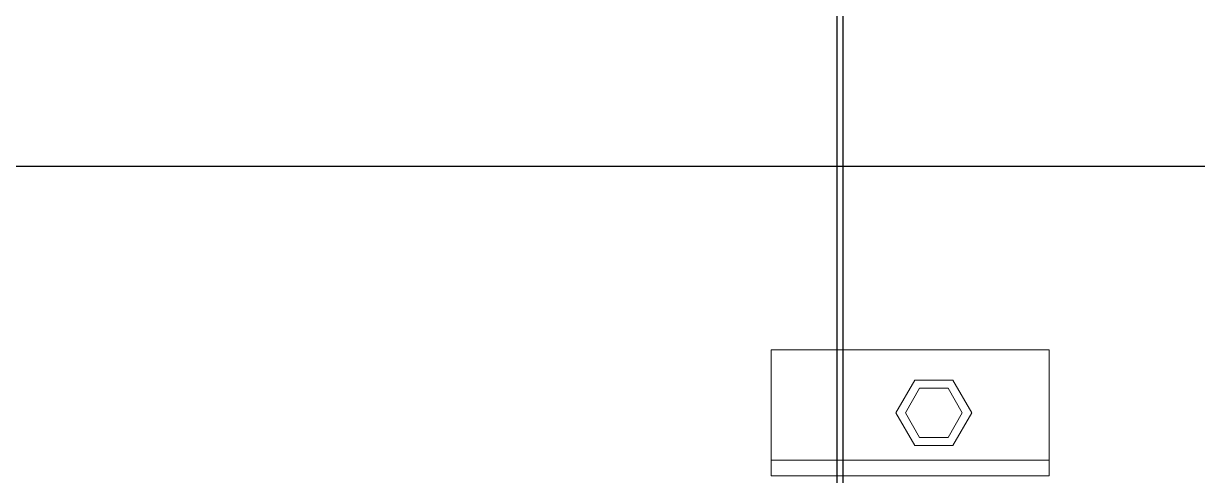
# Model space of a CAD drawing. Header units: millimetres. Extents: x -92759 to 184353, y -15225 to 86714.
# Drawn here: x -61142.5 to -60770.8, y 62735.7 to 62878.8 of the extents above; entities that cross this region are included whole.
import ezdxf

# ---------------------------------------------------------------- set-up
doc = ezdxf.new("R2010")
doc.units = ezdxf.units.MM
for name, color, linetype in [('0-1', 9, 'Continuous'), ('A-PATT-CONC', 8, 'Continuous'), ('M-ACMV_FCU', 5, 'Continuous')]:
    doc.layers.add(name, color=color, linetype=linetype)
doc.layers.add('1599_FURN_RHH_BLK8 _NEW__1ST STY_dwg _2_-1', color=7, linetype='Continuous', true_color=0xaaaaaa)
doc.layers.add('A-_FURN_HIDDEN-1', color=7, linetype='Continuous', true_color=0xaaaaaa)
doc.layers.add('HFI 9MM FPB', color=94, linetype='Continuous', lineweight=5)
doc.layers.add('M-ACMV_FAF', color=86, linetype='Continuous', lineweight=9)

# ---------------------------------------------------------------- blocks, each defined once
blk = doc.blocks.new('1599_FURN_RHH_BLK8 _NEW__1ST STY_dwg _2_-10346281-BLK8_RHH_1ST STOREY PLAN')
at = {"layer": 'A-_FURN_HIDDEN-1'}
blk.add_line((-25405.1, -15249.06), (-25405.1, -16949.06), dxfattribs=at)
blk = doc.blocks.new('A$Cb2bf8f38')
at = {"layer": '1599_FURN_RHH_BLK8 _NEW__1ST STY_dwg _2_-1'}
blk.add_blockref('1599_FURN_RHH_BLK8 _NEW__1ST STY_dwg _2_-10346281-BLK8_RHH_1ST STOREY PLAN', (7455.1, 46800), dxfattribs=at)
blk = doc.blocks.new('RCP_B8L1')
at = {"layer": 'A-PATT-CONC'}
h = blk.add_hatch(dxfattribs=at)
h.set_pattern_fill('ANSI37', color=256, scale=189, angle=45)
h.set_pattern_definition([(90, (-11079.05, 490686.7), (-600.075, 0), []), (180, (-11079.05, 490686.7), (-6e-14, -600.075), [])])
h.paths.add_polyline_path([(-11079.04966, 490686.70958), (-5679.04966, 490686.70958), (-5679.04966, 488886.70958), (-11079.04966, 488886.70958)])
at = {"layer": 'HFI 9MM FPB'}
h = blk.add_hatch(dxfattribs=at)
h.set_pattern_fill('ANSI33', color=256, scale=50)
h.paths.add_polyline_path([(-11179.04966, 491011.70958), (-11179.04966, 488411.70958), (-12778.04792, 488411.70958), (-12778.04792, 486161.70958), (-5579.04966, 486161.70958), (-5579.04966, 487961.70958), (-6029.04966, 487961.70958), (-6029.04966, 488561.70958), (-5579.04966, 488561.70958), (-5579.04966, 491011.70958)])
h.paths.add_polyline_path([(-12703.54879, 488186.70958), (-6103.54879, 488186.70958), (-6103.54879, 486386.70958), (-12703.54879, 486386.70958)], flags=16)
h.paths.add_polyline_path([(-11079.04966, 490686.70958), (-5679.04966, 490686.70958), (-5679.04966, 488886.70958), (-11079.04966, 488886.70958)], flags=16)
blk = doc.blocks.new('A$C7ee587d2')
at = {"layer": 'M-ACMV_FAF', "lineweight": 5}
for points, invisible_edges in [([(-17.5, 0), (-17.5, -88), (-22.5, -88, 30), (-22.5, 0, 30)], 1), ([(-22.5, 0, 58), (-22.5, -88, 58), (-17.5, -88, 88), (-17.5, 0, 88)], 1), ([(17.5, 0), (17.5, -88), (-17.5, -88), (-17.5, 0)], 1), ([(-17.5, 0, 88), (-17.5, -88, 88), (17.5, -88, 88), (17.5, 0, 88)], 1), ([(17.5, 0, 88), (17.5, -88, 88), (17.5, -88), (17.5, 0)], 1), ([(-2.5, -39.5), (-12.892305, -45.5), (-2.5, -51.5)], 14), ([(-2.5, -39.5, -10), (-12.892305, -45.5, -10), (-12.892305, -45.5), (-2.5, -39.5)], 5), ([(-12.892305, -45.5, -10), (-2.5, -39.5, -10), (-2.5, -51.5, -10)], 14), ([(7.892305, -45.5), (-2.5, -39.5), (-2.5, -51.5)], 14), ([(7.892305, -45.5, -10), (-2.5, -39.5, -10), (-2.5, -39.5), (7.892305, -45.5)], 5), ([(-2.5, -39.5, -10), (7.892305, -45.5, -10), (-2.5, -51.5, -10)], 14), ([(-2.5, -42.5, -10), (-10.294229, -47, -10), (-2.5, -51.5, -10)], 14), ([(-2.5, -42.5, -18), (-10.294229, -47, -18), (-10.294229, -47, -10), (-2.5, -42.5, -10)], 5), ([(-10.294229, -47, -18), (-2.5, -42.5, -18), (-2.5, -51.5, -18)], 14), ([(5.294229, -47, -10), (-2.5, -42.5, -10), (-2.5, -51.5, -10)], 14), ([(5.294229, -47, -18), (-2.5, -42.5, -18), (-2.5, -42.5, -10), (5.294229, -47, -10)], 5), ([(-2.5, -42.5, -18), (5.294229, -47, -18), (-2.5, -51.5, -18)], 14), ([(-12.892305, -45.5), (-12.892305, -57.5), (-2.5, -51.5)], 14), ([(-12.892305, -45.5, -10), (-12.892305, -57.5, -10), (-12.892305, -57.5), (-12.892305, -45.5)], 5), ([(-12.892305, -57.5, -10), (-12.892305, -45.5, -10), (-2.5, -51.5, -10)], 14), ([(-10.294229, -47, -10), (-10.294229, -56, -10), (-2.5, -51.5, -10)], 14), ([(-10.294229, -47, -18), (-10.294229, -56, -18), (-10.294229, -56, -10), (-10.294229, -47, -10)], 5), ([(-10.294229, -56, -18), (-10.294229, -47, -18), (-2.5, -51.5, -18)], 14), ([(7.892305, -57.5), (7.892305, -45.5), (-2.5, -51.5)], 14), ([(7.892305, -45.5, -10), (7.892305, -57.5, -10), (-2.5, -51.5, -10)], 14), ([(5.294229, -56, -10), (5.294229, -47, -10), (-2.5, -51.5, -10)], 14), ([(5.294229, -47, -18), (5.294229, -56, -18), (-2.5, -51.5, -18)], 14), ([(5.294229, -56, -18), (5.294229, -47, -18), (5.294229, -47, -10), (5.294229, -56, -10)], 5), ([(7.892305, -57.5, -10), (7.892305, -45.5, -10), (7.892305, -45.5), (7.892305, -57.5)], 5), ([(-12.892305, -57.5), (-2.5, -63.5), (-2.5, -51.5)], 14), ([(-2.5, -63.5, -10), (-12.892305, -57.5, -10), (-2.5, -51.5, -10)], 14), ([(-10.294229, -56, -10), (-2.5, -60.5, -10), (-2.5, -51.5, -10)], 14), ([(-2.5, -60.5, -18), (-10.294229, -56, -18), (-2.5, -51.5, -18)], 14), ([(-2.5, -63.5), (7.892305, -57.5), (-2.5, -51.5)], 14), ([(7.892305, -57.5, -10), (-2.5, -63.5, -10), (-2.5, -51.5, -10)], 14), ([(-2.5, -60.5, -10), (5.294229, -56, -10), (-2.5, -51.5, -10)], 14), ([(5.294229, -56, -18), (-2.5, -60.5, -18), (-2.5, -51.5, -18)], 14), ([(-12.892305, -57.5, -10), (-2.5, -63.5, -10), (-2.5, -63.5), (-12.892305, -57.5)], 5), ([(-10.294229, -56, -18), (-2.5, -60.5, -18), (-2.5, -60.5, -10), (-10.294229, -56, -10)], 5), ([(-2.5, -60.5, -18), (5.294229, -56, -18), (5.294229, -56, -10), (-2.5, -60.5, -10)], 5), ([(-2.5, -63.5, -10), (7.892305, -57.5, -10), (7.892305, -57.5), (-2.5, -63.5)], 5)]:
    blk.add_3dface(points, dxfattribs=dict(at, invisible_edges=invisible_edges))
blk = doc.blocks.new('ACMV_B8L1_R9')
at = {"layer": 'M-ACMV_FAF', "lineweight": 5, "rotation": 90}
blk.add_blockref('A$C7ee587d2', (228897.28, -47196.59, 20.38), dxfattribs=at)

msp = doc.modelspace()

# ---------------------------------------------------------------- block references
at = {"layer": '0-1'}
msp.add_blockref('A$Cb2bf8f38', (-42933.02, 32541.24), dxfattribs=at)

# ---------------------------------------------------------------- next in the draw order: block references
at = {"layer": 'A-PATT-CONC', "color": 152, "true_color": 0x2776bb}
msp.add_blockref('RCP_B8L1', (-54803.97, -426920.47), dxfattribs=at)

# ---------------------------------------------------------------- next in the draw order: block references
at = {"layer": 'M-ACMV_FCU', "color": 5}
msp.add_blockref('ACMV_B8L1_R9', (-289803.02, 109954.6), dxfattribs=at)

doc.saveas('drawing.dxf')
